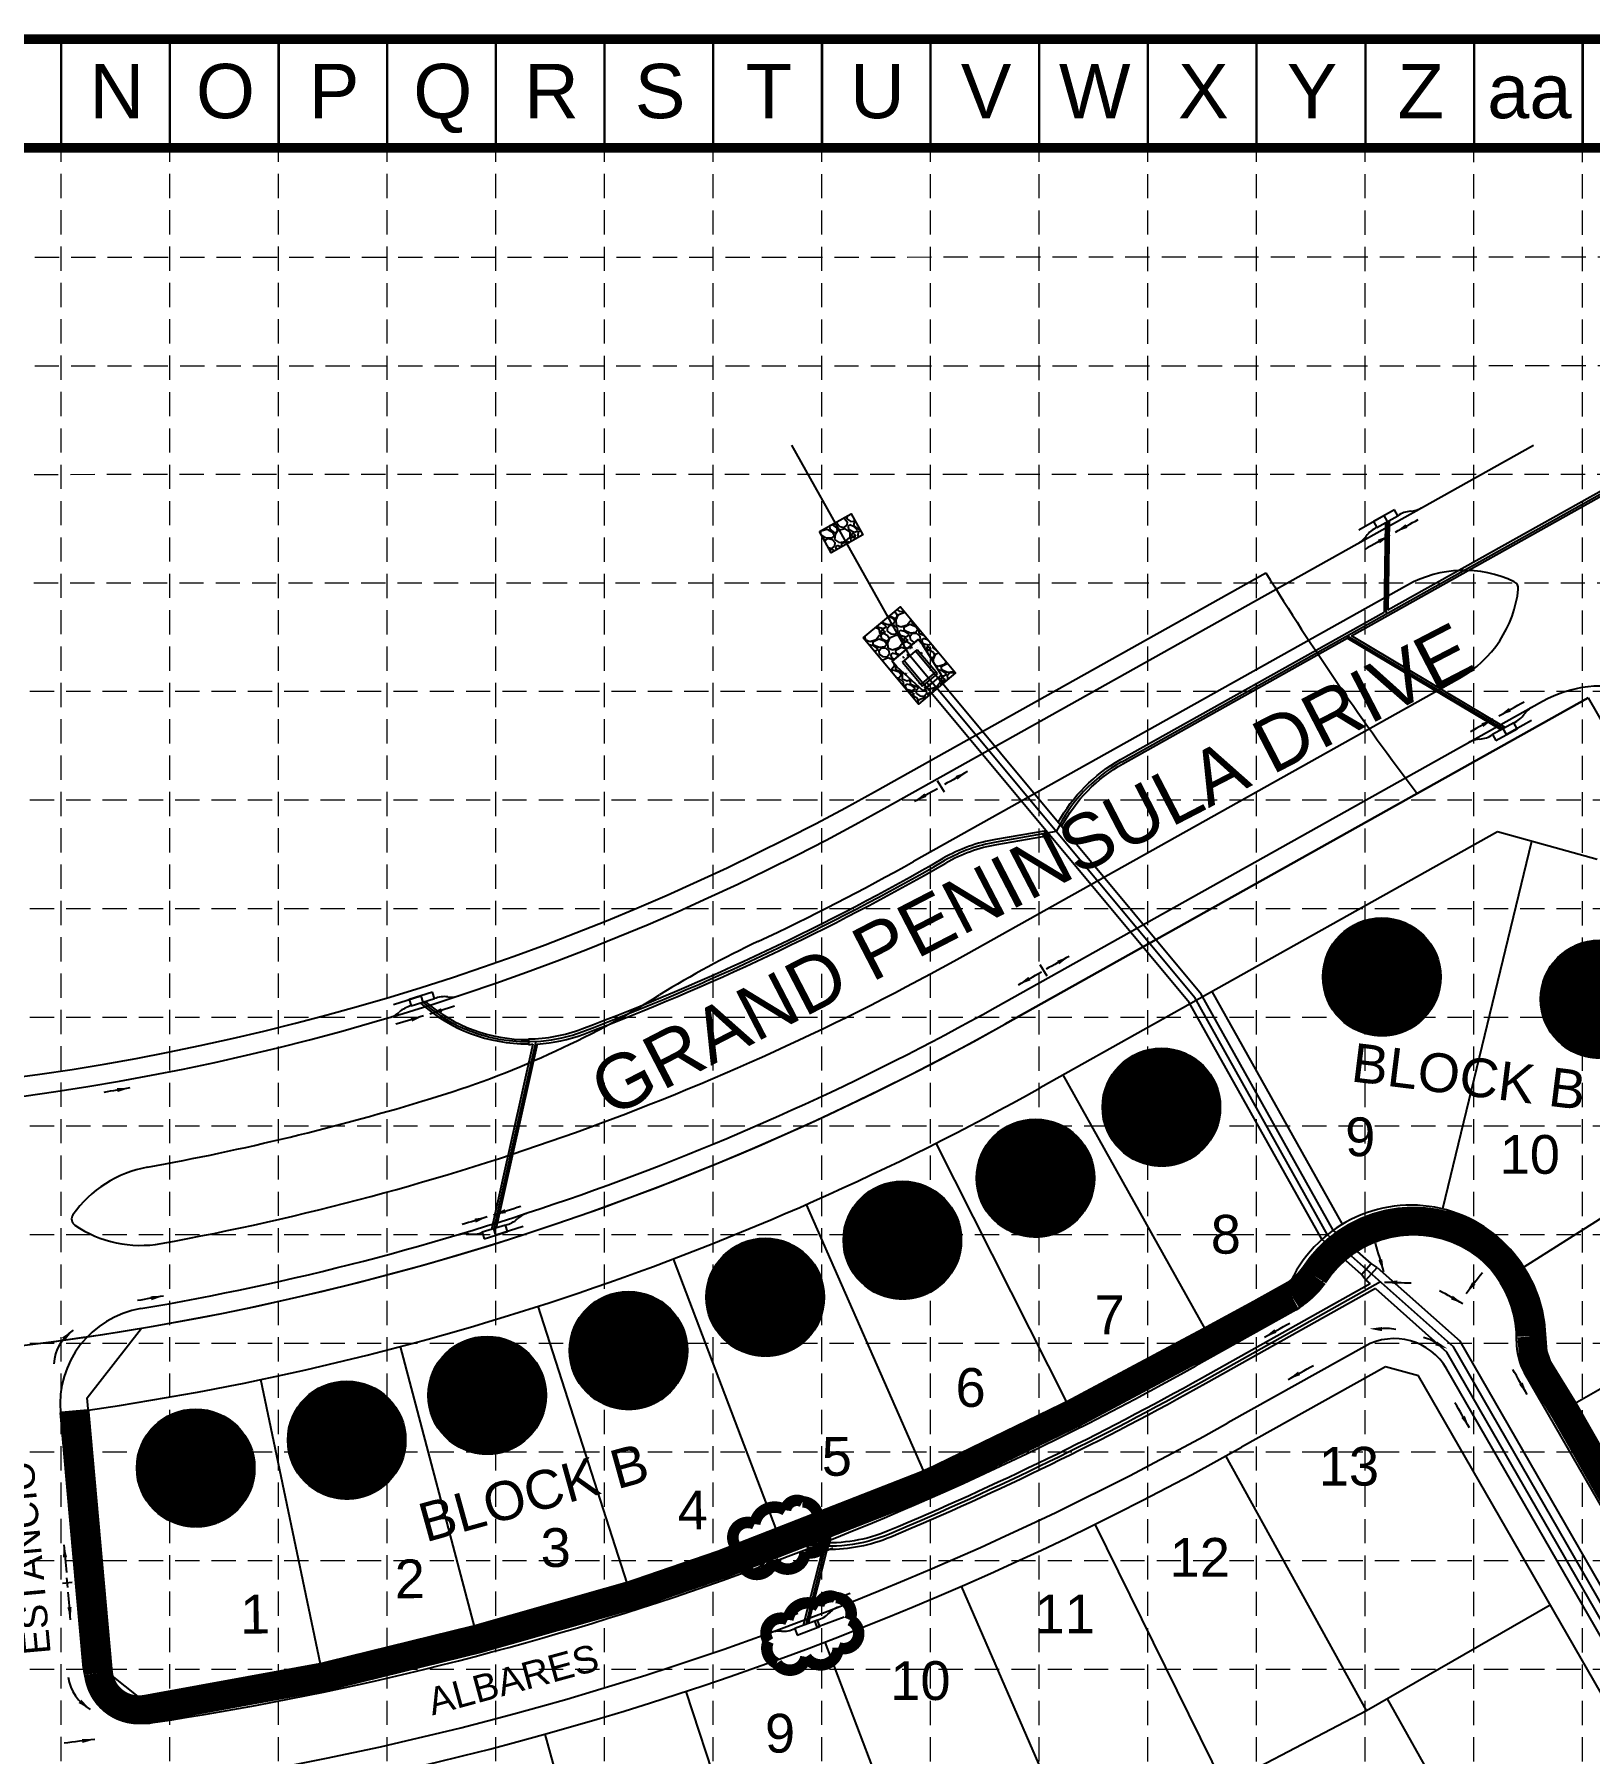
# Model space of a CAD drawing. Extents: x 2138193 to 2139991, y 332071 to 334944.
# Drawn here: x 2138812 to 2139453, y 334235 to 334944 of the extents above; entities that cross this region are included whole.
import ezdxf
from ezdxf.enums import TextEntityAlignment as Align

# ---------------------------------------------------------------- set-up
doc = ezdxf.new("R2010")
doc.units = 0
doc.header["$LTSCALE"] = 100
doc.header["$MEASUREMENT"] = 0
for name, pattern in [('DASHED', [0.75, 0.5, -0.25]), ('DASHED2', [0.375, 0.25, -0.125]), ('HIDDEN', [0.375, 0.25, -0.125])]:
    doc.linetypes.add(name, pattern=pattern)
doc.layers.add('0_cjb', color=5, linetype='Continuous', plot=False)
for name, color, linetype in [('BASE', 7, 'Continuous'), ('C-FLOW-ARROW-N', 7, 'Continuous'), ('C-ROAD-BACK-F', 7, 'DASHED2'), ('C-ROAD-BACK-N', 1, 'Continuous'), ('C-ROAD-IDEN-N', 1, 'Continuous'), ('C-STRM-INLET-N', 4, 'Continuous'), ('C-STRM-PVC-INLET-N', 7, 'Continuous'), ('EROSION CONTROL BLANKET', 84, 'Continuous'), ('GRID', 254, 'DASHED'), ('LEGEND', 7, 'Continuous'), ('LOGO', 7, 'Continuous'), ('STORM', 5, 'Continuous'), ('V-PROP-E', 7, 'Continuous'), ('V-PROP-N', 3, 'Continuous'), ('V-PROP-RWAY-N', 4, 'Continuous'), ('V-PROP-SUBD-IDEN-N', 7, 'Continuous'), ('V-PROP-SUBD-N', 7, 'Continuous')]:
    doc.layers.add(name, color=color, linetype=linetype)
doc.styles.add('L80', font='simplex', dxfattribs={"height": 8})
doc.styles.add('ryland', font='ARIAL.TTF', dxfattribs={"height": 25})
doc.styles.get("Standard").update_dxf_attribs({"font": 'ARIAL.TTF'})
doc.dimstyles.new('40sc-FlowArrow', dxfattribs={"dimscale": 40, "dimtxt": 0.18, "dimasz": 0.13, "dimexe": 0.0625, "dimexo": 0.03, "dimgap": 0.02, "dimtad": 1, "dimdsep": 46, "dimtxsty": 'L80', "dimcen": 0.02, "dimclrd": 256, "dimclre": 256, "dimclrt": 256, "dimaunit": 1, "dimazin": 2, "dimtfac": 1, "dimtofl": 0, "dimtmove": 0, "dimatfit": 3, "dimfxl": 0, "dimtolj": 1, "dimtzin": 0, "dimlwd": -1, "dimlwe": -1, "dimarcsym": 0})
pattern_1 = [(45, (-102633169.5047, -16012918.0205), (-4.24264068712, 4.24264068712), [])]

# ---------------------------------------------------------------- blocks, each defined once
blk = doc.blocks.new('A$C24752AEE')
at = {"layer": 'C-ROAD-BACK-F', "linetype": 'Continuous'}
h = blk.add_hatch(dxfattribs=at)
h.set_pattern_fill('ANSI31', color=81, scale=48, style=0)
h.set_pattern_definition(pattern_1)
edge = h.paths.add_edge_path()
edge.add_arc((24.32, 24.32), 24.32, 0, 360)
at = {"layer": 'C-ROAD-BACK-F', "ltscale": 10}
h = blk.add_hatch(dxfattribs=at)
h.set_pattern_fill('ANSI31', color=1, scale=48, style=0)
h.set_pattern_definition(pattern_1)
edge = h.paths.add_edge_path()
edge.add_arc((24.32, 24.32), 24.32, 0, 360)
h = blk.add_hatch(dxfattribs=at)
h.set_pattern_fill('ANSI31', color=81, scale=4.8, style=0)
h.set_pattern_definition([(45, (-102633169.50465, -16012918.0205), (-0.424264068712, 0.424264068712), [])])
edge = h.paths.add_edge_path()
edge.add_arc((24.32, 24.32), 24.32, 0, 360)
h = blk.add_hatch(dxfattribs=at)
h.set_pattern_fill('ANSI31', color=81, scale=0.48, style=0)
h.set_pattern_definition([(45, (-102633169.50465, -16012918.02052), (-0.042426406871193, 0.042426406871193), [])])
edge = h.paths.add_edge_path()
edge.add_arc((24.32, 24.32), 24.32, 0, 360)
at = {"color": 5}
blk.add_circle((24.32, 24.32), 24.32, dxfattribs=at)
at = {"layer": 'BASE', "color": 5, "style": 'ryland', "width": 1}
blk.add_text('R', height=30.74, dxfattribs=at).set_placement((24.33, 9.69), align=Align.CENTER)
blk = doc.blocks.new('inlet protection')
at = {"layer": 'LEGEND', "color": 170, "ltscale": 100, "const_width": 9.48}
blk.add_lwpolyline([(38, 58.5, 0.520567), (38, 58.5, 0.765195), (16.6, 47.7, 0.417879), (16.5, 28.3, 0.6649), (41, 24.6, 0.744833), (68.6, 22.2, 0.975642), (85.8, 40, 0.520567), (81.5, 61.5, 0.520567), (65.8, 60, 0.540264), (38, 58.5)], format="xyb", close=True, dxfattribs=at)

msp = doc.modelspace()

# ---------------------------------------------------------------- hatches: boundary and pattern name
at = {"layer": 'STORM'}
h = msp.add_hatch(dxfattribs=at)
h.set_pattern_fill('GRAVEL', color=1, scale=10, angle=-30.56045, style=0)
h.set_pattern_definition([(197.4524, (2139164.7107, 334742.7579), (-114.647689, -36.822643), [1.34536, -133.1909]), (154.4093, (2139163.42727, 334742.3544), (108.415623, -52.4028), [2.30868, -228.55925]), (101.95, (2139161.3451, 334743.3516), (30.180017, -145.564993), [1.6279, -161.1603]), (236.7133, (2139156.7157, 334743.18184), (110.30032, 167.134197), [2.1024, -208.1356]), (262.2733, (2139155.56184, 334741.4244), (17.958888, 128.753562), [2.06155, -204.09373]), (326.7133, (2139155.28467, 334739.38155), (-167.134197, 110.30032), [2.1024, -208.1356]), (7.1338, (2139157.0421, 334738.2277), (-162.786844, -20.011079), [2.7803, -275.2485]), (41.6949, (2139159.8009, 334738.57298), (172.134962, 153.849125), [2.62488, -259.8632]), (90.8692, (2139161.76088, 334740.31895), (-2.789431, 152.617887), [2.1095, -208.84073]), (144.676, (2139161.7289, 334742.4282), (89.635835, -64.540045), [2.4083, -118.0076]), (191.837, (2139159.76394, 334743.8207), (-159.2603915, -33.706497), [3.11448, -308.33375]), (108.2537, (2139165.1897, 334738.0621), (-29.76974, 87.256883), [1.063, -105.23844]), (140.9088, (2139164.8567, 334739.0716), (101.773122, -83.320047), [2.02237, -200.2151]), (194.44, (2139163.287, 334740.347), (-5.0845, -8.611), [1.4142, -12.728]), (172.638, (2139163.2944, 334741.7361), (53.22361, -8.20048), [0.7616, -75.39615]), (261.241, (2139162.5391, 334741.8337), (6.64248, 30.91727), [1.077, -52.7746]), (0.4034, (2139162.3751, 334740.7692), (36.00173, 1.96848), [1.7493, -56.5602]), (131.005, (2139164.1244, 334740.7815), (12.1374, -18.77986), [1.2649, -30.3579]), (345.829, (2139157.5448, 334744.78265), (101.362718, -25.011987), [1.772, -175.42845]), (39.7858, (2139159.2629, 334744.34883), (-90.37288, -74.382413), [1.4866, -147.1741]), (262.638, (2139165.1413, 334742.5037), (8.20048, 53.22361), [1.52315, -74.6346]), (313.05, (2139164.9461, 334740.9931), (-70.855965, 76.677455), [1.772, -175.42845]), (308.8836, (2139154.3924, 334739.4439), (-32.885755, 42.644195), [1.7088, -83.7312]), (264.2147, (2139155.4651, 334738.1137), (12.874605, 120.1426), [1.4318, -141.7464]), (36.241, (2139160.1429, 334733.8419), (42.64423, 32.88571), [1.52315, -74.6346]), (346.7936, (2139161.3714, 334734.74237), (-132.279993, 31.654452), [1.6763, -165.95424]), (38.8836, (2139155.9235, 334736.3333), (-42.644195, -32.885755), [0.8544, -84.5856]), (70.7495, (2139159.6262, 334734.147), (11.72698, 39.5282), [0.5099, -50.4803]), (135.403, (2139159.7943, 334734.6284), (20.74834, -23.86433), [2.0615, -39.1695]), (155.4486, (2139158.3264, 334736.0758), (91.193788, -42.233783), [1.9105, -189.13923]), (273.13, (2139161.9175, 334739.9942), (1.558, 22.30634), [1.4422, -34.6133]), (322.5968, (2139161.99625, 334738.55413), (136.21686, -103.6579377), [2.51794, -249.27563]), (30.385, (2139163.99645, 334737.0247), (-70.035028, -39.938645), [1.02956, -101.92674]), (59.44, (2139164.885, 334737.545), (-3.5265, 13.6954), [0.6, -9.4]), (89.696, (2139158.3067, 334736.4358), (-1.147625, -80.614405), [1.38924, -137.5352]), (17.4524, (2139158.3141, 334737.82505), (114.64769, 36.822643), [2.6907, -131.8455]), (329.44, (2139160.881, 334738.632), (13.6954, 3.5265), [2.6, -7.4]), (294.7444, (2139163.1198, 334737.31007), (-50.517932, 111.121281), [1.58114, -156.53274]), (223.494, (2139163.7816, 334735.8741), (-28.948816, -29.35926), [1.456, -71.3451]), (177.0856, (2139162.72533, 334734.87195), (-214.4524263, 10.495539), [2.37065, -234.69474]), (144.8657, (2139160.35775, 334734.9925), (-106.8576796, 74.709014), [2.508, -248.29074])])
h.paths.add_polyline_path([(2139135.45, 334739.21), (2139148.54, 334746.53), (2139153.43, 334737.81), (2139140.34, 334730.48)])
h = msp.add_hatch(dxfattribs=at)
h.set_pattern_fill('GRAVEL', color=1, scale=10, angle=-19.96676, style=0)
h.set_pattern_definition([(208.046, (2139179.0947, 334715.0644), (-105.924003, -57.272203), [1.34536, -133.1909]), (165.0029, (2139177.90734, 334714.43185), (116.201635, -31.5781692), [2.30868, -228.55925]), (112.5436, (2139175.6773, 334715.02927), (56.426728, -137.5355405), [1.6279, -161.1603]), (247.3069, (2139171.15804, 334714.0113), (77.6938603, 184.563443), [2.10238, -208.13558]), (272.8669, (2139170.34695, 334712.07167), (-6.0176566, 129.8606526), [2.06155, -204.09373]), (337.3069, (2139170.45006, 334710.0127), (-184.563443, 77.6938603), [2.10238, -208.13558]), (17.7274, (2139172.3897, 334709.2016), (-156.3333446, -49.5972306), [2.7803, -275.2485]), (52.2885, (2139175.03795, 334710.04818), (140.9169366, 182.8726756), [2.62488, -259.8632]), (101.4628, (2139176.64355, 334712.12473), (-30.7996226, 149.503791), [2.1095, -208.84073]), (155.2696, (2139176.2243, 334714.19215), (99.973285, -46.961076), [2.4083, -118.00763]), (202.43064, (2139174.03688, 334715.19967), (-150.349191, -62.4109045), [3.11448, -308.33375]), (118.8473, (2139180.4288, 334710.5367), (-45.303902, 80.296683), [1.063, -105.23844]), (151.5024, (2139179.91593, 334711.4678), (115.3562724, -63.189628), [2.02237, -200.2151]), (205.033, (2139178.1386, 334712.433), (-3.41475, -9.3989), [1.4142, -12.7279]), (183.2318, (2139177.8904, 334713.7996), (53.824045, 1.724084), [0.7616, -75.39615]), (271.8346, (2139177.13, 334713.7567), (0.84534, 31.61148), [1.077, -52.7746]), (10.997, (2139177.1646, 334712.6802), (35.026215, 8.5536), [1.7493, -56.5602]), (141.598, (2139178.8817, 334713.014), (15.38308, -16.2284), [1.2649, -30.3579]), (356.4227, (2139171.6787, 334715.73724), (104.233332, -5.9508436), [1.772, -175.42845]), (50.3794, (2139173.44725, 334715.6267), (-75.157841, -89.7290355), [1.4866, -147.1741]), (273.2318, (2139179.5647, 334714.8937), (-1.724084, 53.824045), [1.52315, -74.6346]), (323.6437, (2139179.65053, 334713.37295), (-83.7448853, 62.3441593), [1.772, -175.42845]), (319.4772, (2139169.5616, 334709.9099), (-40.165076, 35.871533), [1.7088, -83.73124]), (274.8083, (2139170.8605, 334708.7996), (-9.432216, 120.461749), [1.4318, -141.74643]), (46.8346, (2139176.2439, 334705.4606), (35.871576, 40.16504), [1.52315, -74.6346]), (357.3872, (2139177.2859, 334706.5716), (-135.844812, 6.7961655), [1.6763, -165.95424]), (49.4772, (2139171.6384, 334707.1338), (-35.871533, -40.165076), [0.8544, -84.58564]), (81.343, (2139175.68, 334705.6655), (4.26011, 41.01038), [0.5099, -50.4803]), (145.997, (2139175.7567, 334706.1696), (24.78199, -19.64314), [2.0615, -39.1695]), (166.0422, (2139174.04767, 334707.3225), (97.4038327, -24.748591), [1.9105, -189.13923]), (283.7233, (2139176.8572, 334711.8343), (-2.56942, 22.21257), [1.4422, -34.6133]), (333.1904, (2139177.19937, 334710.43326), (152.9519175, -76.8486303), [2.51794, -249.27563]), (40.9786, (2139179.44665, 334709.2976), (-61.498883, -52.133368), [1.02956, -101.92674]), (70.033, (2139180.224, 334709.973), (-5.9842, 12.8137), [0.6, -9.4]), (100.2896, (2139173.96214, 334707.67276), (13.692333, -79.451365), [1.38924, -137.5352]), (28.046, (2139173.714, 334709.03966), (105.924003, 57.272203), [2.6907, -131.8455]), (340.033, (2139176.089, 334710.305), (12.8137, 5.9842), [2.6, -7.4]), (305.338, (2139178.53245, 334709.41695), (-70.085759, 99.939917), [1.58114, -156.53274]), (234.088, (2139179.447, 334708.1271), (-23.057906, -34.180887), [1.456, -71.3451]), (187.6792, (2139178.59296, 334706.94787), (-212.726748, -29.1089363), [2.37065, -234.69474]), (155.4593, (2139176.24357, 334706.6311), (-118.771088, 53.790604), [2.508, -248.29074])])
h.paths.add_polyline_path([(2139178.21, 334673.56), (2139185.89, 334679.96), (2139178.14, 334692.38), (2139176.21, 334694.68), (2139165.46, 334685.72), (2139167.38, 334683.41)], flags=16)
h.paths.add_polyline_path([(2139153.55, 334695.32), (2139168.91, 334708.12), (2139191.65, 334680.86), (2139176.29, 334668.05)])
h = msp.add_hatch(dxfattribs=at)
h.set_pattern_fill('AR-CONC', color=256, scale=0.7, angle=-19.96676, style=0)
h.set_pattern_definition([(30.033, (2139188.1833, 334695.303), (4.569, -2.12735), [0.525, -5.775]), (335.033, (2139188.1833, 334695.303), (0.8851, 5.2805), [0.42, -4.62]), (80.485, (2139188.564, 334695.1257), (5.4541, 3.15316), [0.4462, -4.908]), (26.217, (2139188.6614, 334696.619), (6.626, -3.64), [0.7875, -8.6625]), (76.67, (2139189.2135, 334696.3155), (8.4778, 4.1748), [0.6693, -7.362]), (331.217, (2139188.661, 334696.619), (8.4778, 4.1748), [0.63, -6.93]), (1.033, (2139189.1998, 334696.051), (2.9648, -4.07573), [0.525, -5.775]), (306.033, (2139189.2, 334696.051), (3.3342, 4.1893), [0.42, -4.62]), (51.485, (2139189.447, 334695.711), (6.299, 0.1136), [0.4462, -4.908]), (17.533, (2139188.1833, 334695.303), (0.87573, 2.16112), [0, -4.564, 0, -4.69, 0, -4.6375]), (347.533, (2139188.1833, 334695.303), (2.67357, 1.9661), [0, -2.674, 0, -4.459, 0, -1.7675]), (307.533, (2139186.7161, 334695.836), (3.45823, -1.4244), [0, -1.75, 0, -5.46, 0, -7.245]), (297.533, (2139186.0582, 334696.075), (4.0762, -0.7354), [0, -2.275, 0, -3.626, 0, -5.145])])
h.paths.add_polyline_path([(2139178.14, 334692.38), (2139176.21, 334694.68), (2139165.46, 334685.72), (2139167.38, 334683.41), (2139178.21, 334673.56), (2139179.74, 334674.84), (2139178.78, 334675.99), (2139178.01, 334675.35), (2139169.69, 334685.33), (2139175.83, 334690.46), (2139184.16, 334680.47), (2139183.39, 334679.83), (2139184.35, 334678.68), (2139185.89, 334679.96)])
h.paths.add_polyline_path([(2139184.35, 334678.68), (2139183.39, 334679.83), (2139178.78, 334675.99), (2139179.74, 334674.84)], flags=17)

# ---------------------------------------------------------------- linework, layer by layer
at = {"layer": '0_cjb'}
for points in [[(2139358.12, 334739.94), (2139368.41, 334745.79), (2139369.79, 334743.32)], [(2139429.26, 334661.26), (2139418.98, 334655.41), (2139417.6, 334657.88)], [(2138959.72, 334544.07), (2138970.98, 334547.68), (2138971.83, 334544.98)], [(2139013.23, 334452.48), (2139001.96, 334448.86), (2139001.12, 334451.56)], [(2139110.55, 334316.94), (2139121.57, 334321.24), (2139122.58, 334318.59)], [(2139145.65, 334291.28), (2139134.59, 334287.08), (2139133.6, 334289.73)]]:
    msp.add_lwpolyline(points, dxfattribs=at)
at = {"layer": 'BASE'}
for p, q in [((2139988.37, 334942.37), (2138194.82, 334942.37)), ((2138822.56, 334942.47), (2138822.56, 334897.64)), ((2138822.56, 334942.37), (2138822.56, 334897.53)), ((2138867.4, 334942.47), (2138867.4, 334897.64)), ((2138867.4, 334942.37), (2138867.4, 334897.53)), ((2138912.24, 334942.47), (2138912.24, 334897.64)), ((2138912.24, 334942.37), (2138912.24, 334897.53)), ((2138957.08, 334942.47), (2138957.08, 334897.64)), ((2138957.08, 334942.37), (2138957.08, 334897.53)), ((2139001.92, 334942.47), (2139001.92, 334897.64)), ((2139001.92, 334942.37), (2139001.92, 334897.53)), ((2139046.76, 334942.47), (2139046.76, 334897.64)), ((2139046.76, 334942.37), (2139046.76, 334897.53)), ((2139091.6, 334942.47), (2139091.6, 334897.64)), ((2139091.6, 334942.37), (2139091.6, 334897.53)), ((2139136.43, 334942.47), (2139136.43, 334897.64)), ((2139136.43, 334942.37), (2139136.43, 334897.53)), ((2139181.27, 334942.47), (2139181.27, 334897.64)), ((2139181.27, 334942.37), (2139181.27, 334897.53)), ((2139226.11, 334942.47), (2139226.11, 334897.64)), ((2139226.11, 334942.37), (2139226.11, 334897.53)), ((2139270.95, 334942.47), (2139270.95, 334897.64)), ((2139270.95, 334942.37), (2139270.95, 334897.53)), ((2139315.79, 334942.47), (2139315.79, 334897.64)), ((2139315.79, 334942.37), (2139315.79, 334897.53)), ((2139360.63, 334942.47), (2139360.63, 334897.64)), ((2139360.63, 334942.37), (2139360.63, 334897.53)), ((2139405.47, 334942.49), (2139405.47, 334897.65)), ((2139405.47, 334942.47), (2139405.47, 334897.64)), ((2139405.47, 334942.37), (2139405.47, 334897.53)), ((2139450.31, 334942.49), (2139450.31, 334897.65)), ((2139450.31, 334942.47), (2139450.31, 334897.64)), ((2139450.31, 334942.37), (2139450.31, 334897.53)), ((2139943.53, 334897.53), (2138239.66, 334897.53))]:
    msp.add_line(p, q, dxfattribs=at)
at = {"layer": 'BASE', "color": 9}
msp.add_line((2138239.66, 334897.53), (2139943.53, 334897.53), dxfattribs=at)
at = {"layer": 'BASE', "color": 7, "ltscale": 10, "const_width": 1}
for points in [[(2138822.59, 334898.18), (2138822.59, 334941.56)], [(2138867.43, 334898.18), (2138867.43, 334941.56)], [(2138912.33, 334898.18), (2138912.33, 334941.56)], [(2138957.12, 334898.18), (2138957.12, 334941.56)], [(2139001.97, 334898.18), (2139001.97, 334941.56)], [(2139046.8, 334898.18), (2139046.8, 334941.56)], [(2139091.62, 334898.18), (2139091.62, 334941.56)], [(2139136.52, 334898.18), (2139136.52, 334941.56)], [(2139181.33, 334898.18), (2139181.33, 334941.56)], [(2139226.14, 334898.18), (2139226.14, 334941.56)], [(2139270.97, 334898.18), (2139270.97, 334941.56)], [(2139315.8, 334898.18), (2139315.8, 334941.56)], [(2139360.76, 334898.18), (2139360.76, 334941.56)], [(2139405.62, 334898.2), (2139405.62, 334941.58)], [(2139405.62, 334898.18), (2139405.62, 334941.56)], [(2139450.4, 334898.2), (2139450.4, 334941.58)], [(2139450.4, 334898.18), (2139450.4, 334941.56)]]:
    msp.add_lwpolyline(points, dxfattribs=at)
at = {"layer": 'C-FLOW-ARROW-N'}
for p, q in [((2139187.03, 334631.65), (2139184.15, 334636.38)), ((2139229.43, 334555.71), (2139226.54, 334560.44)), ((2138823.11, 334305.32), (2138827.09, 334305.68)), ((2138825.28, 334303.51), (2138824.92, 334307.49))]:
    msp.add_line(p, q, dxfattribs=at)
for centre, radius, start, end in [((2139369.08, 334388.33), 22.04, 78.75233, 97.73896), ((2138837.94, 334394.42), 18.5, 124.34075, 175.78775), ((2139378.76, 334385.46), 22.04, 55.39028, 74.37691), ((2138843.78, 334269.22), 18.5, 188.66751, 240.11451)]:
    msp.add_arc(centre, radius, start, end, dxfattribs=at)
for points in [[(2139367.62, 334409.25), (2139362.44, 334410.28), (2139367.67, 334410.98)], [(2138822.92, 334406.69), (2138827.5, 334409.69), (2138824.14, 334405.37)], [(2139389.52, 334403.47), (2139394.6, 334402.04), (2139390.26, 334405.04)], [(2138829.76, 334255.82), (2138834.56, 334253.18), (2138830.88, 334257.23)]]:
    msp.add_solid(points, dxfattribs=at)
at = {"layer": 'C-ROAD-BACK-N', "color": 7}
for p, q in [((2139162.14, 334624.89), (2139430.14, 334774.85)), ((2139378.07, 334717.07), (2139174.34, 334603.07)), ((2139195.83, 334564.68), (2139399.56, 334678.67)), ((2139332.18, 334418.09), (2139290.8, 334394.94)), ((2139360.5, 334403), (2139303.99, 334371.38)), ((2139500.18, 334209.52), (2139394.38, 334393.64)), ((2139544.24, 334187.03), (2139426.43, 334392.05)), ((2138831.79, 334270.21), (2138822.31, 334375.55))]:
    msp.add_line(p, q, dxfattribs=at)
msp.add_lwpolyline([(2139208.04, 334542.86), (2139433.89, 334669.23, -0.410869), (2139501.66, 334650.51), (2139712.45, 334283.69, -0.027551), (2139763.34, 334182.63, -0.027551)], format="xyb", dxfattribs=at)
for centre, radius, start, end in [((2139401.51, 334675.18), 48, 64.52276, 119.22837), ((2139376.12, 334720.56), 48, 299.22837, 353.93397), ((2139420.87, 334715.8), 3, 353.93397, 64.52276), ((2138672.38, 335500.19), 1003, 250.12017, 299.22837), ((2138672.38, 335500.19), 1028, 295.20145, 299.22837), ((2139280.43, 334208.11), 400, 115.20145, 121.8176), ((2138672.38, 335500.19), 1072, 280.2909, 299.22837), ((2138858.65, 334887.9), 400, 286.92084, 301.8176), ((2138672.38, 335500.19), 1097, 279.6078, 299.22837), ((2138672.38, 335500.19), 1040, 280.2909, 286.92084), ((2138866.75, 334429.69), 48, 100.2909, 144.96551), ((2138829.9, 334455.52), 3, 144.96551, 235.61629), ((2138855.31, 334492.66), 48, 235.61629, 280.2909), ((2139379.63, 334406.26), 43.5, 358.53443, 150.57732), ((2139319.97, 334439.91), 25, 299.22837, 330.57732), ((2138862.15, 334379.14), 40, 99.6078, 185.14359), ((2139372.7, 334381.18), 25, 29.88339, 119.22837), ((2139448.11, 334404.5), 25, 178.53443, 209.88339), ((2138672.38, 335500.19), 1266.5, 278.53766, 299.2284), ((2138672.38, 335500.19), 1293.5, 266.95655, 299.2284), ((2138856.69, 334272.45), 25, 185.14359, 278.53766)]:
    msp.add_arc(centre, radius, start, end, dxfattribs=at)
at = {"layer": 'C-STRM-INLET-N', "color": 5}
for points in [[(2139372.77, 334748.23), (2139364.05, 334743.35), (2139365.43, 334740.88), (2139374.15, 334745.76)], [(2139414.62, 334652.97), (2139423.34, 334657.85), (2139421.96, 334660.32), (2139413.23, 334655.44)], [(2138975.76, 334549.17), (2138966.21, 334546.19), (2138967.06, 334543.49), (2138976.6, 334546.47)], [(2138997.19, 334447.36), (2139006.73, 334450.35), (2139005.89, 334453.05), (2138996.35, 334450.06)], [(2139126.25, 334323.02), (2139116.9, 334319.46), (2139117.91, 334316.81), (2139127.25, 334320.37)], [(2139126.27, 334283.87), (2139135.62, 334287.42), (2139134.62, 334290.07), (2139125.27, 334286.52)]]:
    msp.add_lwpolyline(points, close=True, dxfattribs=at)
for centre, start, end in [((2139380.19, 334737.02), 94.16476, 124.6435), ((2139378.65, 334758.21), 274.16476, 299.22837), ((2139352.47, 334743.56), 299.22837, 324.29197), ((2139369.72, 334731.16), 113.81323, 144.29197), ((2139434.92, 334657.64), 119.22837, 144.29197), ((2139417.67, 334670.03), 293.81323, 324.29197), ((2139408.74, 334642.99), 94.16476, 119.22837), ((2139407.2, 334664.17), 274.16476, 304.6435), ((2138980.71, 334536.68), 82.30599, 112.78473), ((2138983.56, 334557.73), 262.30599, 287.3696), ((2138954.93, 334548.77), 287.3696, 312.43321), ((2138969.26, 334533.1), 101.95447, 132.43321), ((2139003.68, 334463.44), 281.99634, 312.47508), ((2139018.02, 334447.78), 107.41147, 132.47508), ((2138989.4, 334438.8), 82.34786, 107.41147), ((2138992.23, 334459.85), 262.34786, 292.82661), ((2139131.96, 334310.85), 85.79314, 116.27188), ((2139133.51, 334332.03), 265.79314, 290.85674), ((2139105.48, 334321.35), 290.85674, 315.92035), ((2139120.74, 334306.58), 105.44161, 135.92035), ((2139131.8, 334300.31), 285.37758, 315.85632), ((2139147.04, 334285.52), 110.79271, 135.85632), ((2139119, 334274.87), 85.72911, 110.79271), ((2139120.58, 334296.05), 265.72911, 296.20785)]:
    msp.add_arc(centre, 10.62, start, end, dxfattribs=at)
at = {"layer": 'C-STRM-PVC-INLET-N', "ltscale": 10, "const_width": 4}
msp.add_lwpolyline([(2139988.33, 334942.35), (2139988.37, 332072.69), (2138194.82, 332072.69), (2138194.82, 334942.37), (2139989.32, 334942.33)], dxfattribs=at)
msp.add_lwpolyline([(2138239.62, 334897.62), (2139943.53, 334897.53), (2139943.53, 332117.52), (2138239.66, 332117.53)], close=True, dxfattribs=at)
at = {"layer": 'EROSION CONTROL BLANKET', "ltscale": 10, "const_width": 12}
msp.add_lwpolyline([(2139718.41, 334127.54), (2139619.1, 334092.17, -0.322527), (2139594.88, 334099.18), (2139567.13, 334160.72), (2139537.66, 334211.31), (2139501.67, 334272.55), (2139472.28, 334325.14), (2139443.02, 334376.44), (2139431.98, 334394.37), (2139430.03, 334399.98), (2139429.47, 334407.15, 0.737898), (2139339.5, 334432.25, -0.098332), (2139330.39, 334423.7), (2139295.87, 334404.98), (2139240.67, 334375.49), (2139181.31, 334346.69), (2139095.45, 334313.14), (2139058.5, 334300.47), (2138994.61, 334282.28), (2138930.73, 334266.57), (2138857.67, 334253.24, -0.438279), (2138837.97, 334268.09), (2138828.26, 334376.62)], format="xyb", dxfattribs=at)
at = {"layer": 'GRID', "color": 252, "linetype": 'HIDDEN', "lineweight": 0, "ltscale": 0.4}
for p, q in [((2138822.56, 332296.81), (2138822.56, 334897.53)), ((2138867.4, 332296.8), (2138867.4, 334897.53)), ((2138912.24, 332296.79), (2138912.24, 334897.53)), ((2138957.08, 332296.78), (2138957.08, 334897.53)), ((2139001.92, 332296.78), (2139001.92, 334897.53)), ((2139046.76, 332296.77), (2139046.76, 334897.53)), ((2139091.6, 332296.76), (2139091.6, 334897.53)), ((2139136.43, 332296.76), (2139136.43, 334897.53)), ((2139181.27, 332296.75), (2139181.27, 334897.53)), ((2139226.11, 332296.74), (2139226.11, 334897.53)), ((2139270.95, 332296.73), (2139270.95, 334897.53)), ((2139315.79, 332296.73), (2139315.79, 334897.53)), ((2139360.63, 332296.72), (2139360.63, 334897.53)), ((2139405.47, 332296.71), (2139405.47, 334897.53)), ((2139450.31, 332296.71), (2139450.31, 334897.53)), ((2138241.7, 334852.39), (2139942.8, 334852.61)), ((2138241.66, 334807.43), (2139942.8, 334807.78)), ((2138241.41, 334762.73), (2139943.53, 334763.02)), ((2138241.35, 334717.93), (2139943.53, 334718.18)), ((2138239.66, 334673.34), (2139943.53, 334673.34)), ((2138239.66, 334628.5), (2139943.53, 334628.5)), ((2138239.66, 334583.66), (2139943.53, 334583.66)), ((2138239.66, 334538.82), (2139943.53, 334538.82)), ((2138239.66, 334493.98), (2139943.53, 334493.98)), ((2138239.66, 334449.14), (2139943.53, 334449.14)), ((2138239.66, 334404.31), (2139943.53, 334404.31)), ((2138239.66, 334359.47), (2139943.53, 334359.47)), ((2138239.66, 334314.63), (2139943.53, 334314.63)), ((2138239.66, 334269.79), (2139943.53, 334269.79))]:
    msp.add_line(p, q, dxfattribs=at)
at = {"layer": 'STORM', "color": 5}
for p, q in [((2139260.2, 334644.24), (2139470.51, 334761.91)), ((2139370.55, 334743.74), (2139370.05, 334706.85)), ((2139369.03, 334742.89), (2139368.54, 334706)), ((2139369.79, 334743.32), (2139369.28, 334705.27)), ((2139417.6, 334657.88), (2139353.16, 334696.25)), ((2139416.72, 334657.38), (2139353.27, 334695.17)), ((2139418.48, 334658.37), (2139355.03, 334696.15)), ((2139228.97, 334615.79), (2139208.19, 334612.19)), ((2139233.22, 334615.39), (2139208.38, 334611.09)), ((2139230.64, 334613.8), (2139208.57, 334609.98)), ((2139017.22, 334527.64), (2139000.15, 334451.25)), ((2139018.38, 334528.82), (2139001.12, 334451.56)), ((2139019.03, 334527.73), (2139002.08, 334451.86)), ((2139015.37, 334529.85), (2139015.39, 334527.6)), ((2139359.09, 334432.66), (2139363.08, 334437.15)), ((2139361, 334430.29), (2139359.09, 334432.66)), ((2139361, 334430.29), (2139365.65, 334435.53)), ((2139365.65, 334435.53), (2139363.08, 334437.15)), ((2139365.65, 334435.53), (2139399.92, 334405.08)), ((2139361, 334430.29), (2139362.74, 334428.75)), ((2139364.92, 334426.81), (2139394.42, 334400.6)), ((2139480.59, 334264.69), (2139399.92, 334405.08)), ((2139475.96, 334258.69), (2139394.42, 334400.6)), ((2139128.94, 334287.91), (2139136.92, 334319.18)), ((2139129.94, 334288.29), (2139138.17, 334320.53)), ((2139130.94, 334288.67), (2139138.72, 334319.14)), ((2139135.26, 334322.02), (2139135.08, 334319.27))]:
    msp.add_line(p, q, dxfattribs=at)
at = {"layer": 'STORM'}
for p, q in [((2139165.46, 334685.72), (2139176.21, 334694.68)), ((2139169.69, 334685.33), (2139175.83, 334690.46)), ((2139182.75, 334680.6), (2139175.06, 334689.82)), ((2139184.16, 334680.47), (2139175.83, 334690.46)), ((2139169.69, 334685.33), (2139178.01, 334675.35)), ((2139170.46, 334685.97), (2139178.14, 334676.76)), ((2139177.37, 334676.12), (2139183.52, 334681.24)), ((2139178.01, 334675.35), (2139184.16, 334680.47)), ((2139178.21, 334673.56), (2139185.89, 334679.96))]:
    msp.add_line(p, q, dxfattribs=at)
at = {"layer": 'STORM', "color": 5}
for points in [[(2139837.02, 334437.23), (2139742.05, 334387.72), (2139626.58, 334335.38), (2139491.93, 334258), (2139478.28, 334261.69), (2139397.17, 334402.84), (2139345.13, 334449.08), (2139290.54, 334546.64), (2139172.76, 334687.9), (2139124.11, 334774.85)], [(2139363.08, 334437.15), (2139347.5, 334450.99), (2139293.02, 334548.35), (2139182.75, 334680.6)], [(2139359.09, 334432.66), (2139342.75, 334447.18), (2139288.06, 334544.94), (2139178.14, 334676.76)]]:
    msp.add_lwpolyline(points, dxfattribs=at)
at = {"layer": 'STORM', "color": 5, "flags": 128}
for points in [[(2139355.03, 334696.15), (2139471.01, 334761.05)], [(2139370.05, 334706.85), (2139470.04, 334762.79)]]:
    msp.add_lwpolyline(points, dxfattribs=at)
at = {"layer": 'STORM', "color": 1}
for points in [[(2139135.45, 334739.21), (2139148.54, 334746.53), (2139153.43, 334737.81), (2139140.34, 334730.48)], [(2139153.55, 334695.32), (2139168.91, 334708.12), (2139191.65, 334680.86), (2139176.29, 334668.05)], [(2139178.21, 334673.56), (2139185.89, 334679.96), (2139178.14, 334692.38), (2139176.21, 334694.68), (2139165.46, 334685.72), (2139167.38, 334683.41)]]:
    msp.add_lwpolyline(points, close=True, dxfattribs=at)
at = {"layer": 'STORM', "color": 5, "flags": 128}
for points in [[(2139234, 334619.13, -0.141213), (2139259.71, 334645.11), (2139368.54, 334706)], [(2139235.39, 334617.47, -0.14437), (2139260.69, 334643.37), (2139353.27, 334695.17)]]:
    msp.add_lwpolyline(points, format="xyb", dxfattribs=at)
at = {"layer": 'STORM'}
for points in [[(2139178.14, 334692.38), (2139176.21, 334694.68)], [(2139185.89, 334679.96), (2139178.14, 334692.38)], [(2139167.38, 334683.41), (2139165.46, 334685.72)], [(2139178.21, 334673.56), (2139167.38, 334683.41)]]:
    msp.add_lwpolyline(points, dxfattribs=at)
at = {"layer": 'STORM', "color": 5}
for points in [[(2139015.37, 334529.85, 0.088437), (2139037.41, 334533.97, 0.039989), (2139186.55, 334604.39)], [(2139019.03, 334527.73, 0.074564), (2139038.2, 334531.86, 0.039989), (2139187.67, 334602.44, 0.039989)], [(2138972.81, 334545.29, 0.182757), (2139015.37, 334529.6)], [(2138970.86, 334544.67, 0.186975), (2139015.39, 334527.85, 0.184899)], [(2139015.39, 334527.6, 0.006917), (2139017.22, 334527.64, 0.006917)], [(2139367.06, 334429.59), (2139294.22, 334388.83, -0.028377), (2139164.37, 334325.56, -0.139961), (2139128.93, 334321.34), (2139126.75, 334321.69)], [(2139362.74, 334428.75), (2139293.55, 334390.03, -0.028377), (2139163.84, 334326.83, -0.115419), (2139135.26, 334322.02)], [(2139364.92, 334426.81), (2139294.89, 334387.63, -0.028377), (2139164.9, 334324.3, -0.101555), (2139138.72, 334319.14)], [(2139135.22, 334321.52, -0.024152), (2139129.07, 334322.21), (2139126.39, 334322.64)], [(2139135.11, 334319.77, -0.024152), (2139128.79, 334320.48), (2139127.11, 334320.75)], [(2139136.92, 334319.18, -0.006936), (2139135.08, 334319.27)]]:
    msp.add_lwpolyline(points, format="xyb", dxfattribs=at)
for centre, radius, start, end in [((2139291.94, 334587.51), 65, 119.22837, 154.60858), ((2139219.47, 334547.04), 66.13, 99.82205, 119.8551), ((2139219.47, 334547.04), 65, 99.82205, 119.8551), ((2139219.47, 334547.04), 63.87, 99.82205, 119.8551), ((2138672.44, 335500.08), 1033.87, 290.69517, 299.8551), ((2139014.83, 334593.72), 65, 228.57871, 290.69682)]:
    msp.add_arc(centre, radius, start, end, dxfattribs=at)
at = {"layer": 'V-PROP-E'}
msp.add_line((2139158.23, 334631.87), (2139319.71, 334722.23), dxfattribs=at)
for centre, radius, start, end in [((2140261.29, 335300.54), 1105, 211.55795, 217.28751), ((2138672.38, 335500.19), 995, 249.38376, 299.22837)]:
    msp.add_arc(centre, radius, start, end, dxfattribs=at)
at = {"layer": 'V-PROP-N', "color": 0}
for p, q in [((2139211.94, 334535.88), (2139452.65, 334670.56)), ((2139452.65, 334670.56), (2139684.27, 334267.5))]:
    msp.add_line(p, q, dxfattribs=at)
msp.add_arc((2138672.38, 335500.19), 1105, 251.51505, 299.22837, dxfattribs=at)
at = {"layer": 'V-PROP-RWAY-N', "color": 7}
for p, q in [((2139452.65, 334670.56), (2139211.94, 334535.88)), ((2139415.24, 334615.25), (2139226.59, 334509.7)), ((2139456.37, 334603.89), (2139415.24, 334615.25)), ((2139330.06, 334430.09), (2139285.19, 334404.98)), ((2138833.3, 334381.74), (2138855.76, 334410.51)), ((2139554.21, 334192.76), (2139434.41, 334401.26)), ((2139369.03, 334394.6), (2139309.6, 334361.34)), ((2139382.74, 334390.81), (2139369.03, 334394.6)), ((2139491.95, 334200.76), (2139382.74, 334390.81)), ((2138843.63, 334267.01), (2138833.3, 334381.74)), ((2138854.42, 334258.46), (2138843.63, 334267.01))]:
    msp.add_line(p, q, dxfattribs=at)
for centre, radius, start, end in [((2138672.38, 335500.19), 1105, 265.54613, 299.22837), ((2138672.38, 335500.19), 1135, 278.17385, 299.22837), ((2139379.63, 334406.26), 55, 354.78659, 154.32517), ((2138672.38, 335500.19), 1255, 278.34045, 299.2284), ((2138672.38, 335500.19), 1305, 266.76351, 299.22837)]:
    msp.add_arc(centre, radius, start, end, dxfattribs=at)
at = {"layer": 'V-PROP-SUBD-N'}
for p, q in [((2139429.26, 334611.38), (2139392.57, 334459.71)), ((2139351.31, 334453.4), (2139297.58, 334549.42)), ((2139294.65, 334410.27), (2139236.06, 334514.99)), ((2139519.15, 334494.63), (2139426.1, 334435.69)), ((2139237.68, 334379.72), (2139183.63, 334486.85)), ((2139178.47, 334351.76), (2139130.08, 334461.57)), ((2139117.89, 334326.93), (2139075.29, 334439.11)), ((2139551.09, 334439.05), (2139447.04, 334379.26)), ((2139056.09, 334305.29), (2139019.4, 334419.54)), ((2138993.24, 334286.9), (2138962.56, 334402.91)), ((2138929.53, 334271.82), (2138904.94, 334389.27)), ((2139361.21, 334252.73), (2139303.2, 334357.78)), ((2139302.32, 334221.99), (2139249.28, 334329.63)), ((2139242.08, 334194.02), (2139194.1, 334304.02)), ((2139361.21, 334252.73), (2139437.04, 334296.31)), ((2139180.59, 334168.89), (2139137.79, 334281)), ((2139118, 334146.66), (2139080.48, 334260.64)), ((2139369.7, 334257.61), (2139428.49, 334152.85)), ((2139302.32, 334221.99), (2139361.21, 334252.73)), ((2139054.45, 334127.37), (2139022.28, 334242.97))]:
    msp.add_line(p, q, dxfattribs=at)

# ---------------------------------------------------------------- block references
at = {"layer": 'EROSION CONTROL BLANKET', "ltscale": 10, "xscale": 0.5000000000112048, "yscale": 0.5000000000112053, "zscale": 0.5, "rotation": 21.02038675090641}
for p in [(2139101.51, 334295.55), (2139115.19, 334256.03)]:
    msp.add_blockref('inlet protection', p, dxfattribs=at)
at = {"layer": 'LOGO', "color": 1, "ltscale": 10}
for p in [(2139343.2, 334531.12), (2139433.05, 334521.92), (2139252.26, 334477.36), (2139200.29, 334448.1), (2139145.38, 334422.49), (2139088.79, 334398.94), (2139032.34, 334376.97), (2138974.04, 334358.47), (2138916.09, 334339.99), (2138853.78, 334328.48)]:
    msp.add_blockref('A$C24752AEE', p, dxfattribs=at)

# ---------------------------------------------------------------- texts
at = {"layer": 'BASE', "width": 1}
for s, height, p in [('N', 22.42, (2138845.53, 334920.99)), ('O', 22.42, (2138890.36, 334920.99)), ('P', 22.42, (2138935.2, 334920.99)), ('Q', 22.42, (2138980.04, 334920.99)), ('R', 22.42, (2139024.88, 334920.99)), ('S', 22.42, (2139069.72, 334920.99)), ('T', 22.42, (2139114.56, 334920.99)), ('U', 22.42, (2139159.4, 334920.99)), ('V', 22.42, (2139204.24, 334920.99)), ('W', 22.42, (2139249.07, 334920.99)), ('X', 22.42, (2139293.91, 334920.99)), ('Y', 22.42, (2139338.75, 334920.99)), ('Z', 22.42, (2139383.59, 334920.99)), ('aa', 22.419, (2139428.43, 334920.99))]:
    msp.add_text(s, height=height, dxfattribs=at).set_placement(p, align=Align.MIDDLE_CENTER)
at = {"layer": 'C-ROAD-IDEN-N', "color": 7}
for s, height, rotation, p in [('GRAND PENINSULA DRIVE', 22.4, 27.37191, (2139231.14, 334583.9)), ('ESTANCIO', 11.2, 95.14359, (2138818.05, 334316.4)), ('ALBARES', 11.2, 15.26036, (2139011.41, 334256.91))]:
    msp.add_text(s, height=height, rotation=rotation, dxfattribs=at).set_placement(p, align=Align.BOTTOM_CENTER)
at = {"layer": 'V-PROP-SUBD-IDEN-N'}
for s, rotation, p in [('BLOCK B', 352.96239, (2139403.46, 334514.39)), ('BLOCK B', 15.48103, (2139017.51, 334342.7)), ('5', 0.61441, (2139142.64, 334357.48)), ('4', 0.61441, (2139083.14, 334335.48)), ('3', 0.61441, (2139026.64, 334319.98)), ('2', 0.61441, (2138966.46, 334307.19)), ('1', 0.61441, (2138902.64, 334292.48))]:
    msp.add_text(s, height=16, rotation=rotation, dxfattribs=at).set_placement(p, align=Align.MIDDLE)
for s, p in [('9', (2139358.63, 334489.48)), ('10', (2139428.61, 334482.2)), ('8', (2139303.17, 334449.25)), ('7', (2139255.22, 334416.01)), ('6', (2139197.86, 334386.03)), ('13', (2139353.96, 334353.54)), ('12', (2139292.43, 334316.04)), ('11', (2139236.7, 334292.58)), ('10', (2139177.15, 334265.08)), ('9', (2139119.22, 334243.36))]:
    msp.add_text(s, height=16, dxfattribs=at).set_placement(p, align=Align.MIDDLE)

# ---------------------------------------------------------------- leaders
at = {"layer": 'C-FLOW-ARROW-N', "path_type": 1}
for points in [[(2139373.17, 334738.96), (2139382.58, 334744.23)], [(2139370.85, 334737.66), (2139360.5, 334731.87)], [(2139415.88, 334663.16), (2139426.23, 334668.96)], [(2139413.55, 334661.86), (2139404.14, 334656.6)], [(2138972.1, 334539.35), (2138960.74, 334535.88)], [(2138974.64, 334540.15), (2138984.93, 334543.45)], [(2139000.92, 334457.21), (2139012.2, 334460.83)], [(2138998.38, 334456.41), (2138988.09, 334453.26)]]:
    msp.add_leader(points, dimstyle='40sc-FlowArrow', dxfattribs=at)
for points, override in [([(2139196.55, 334640.14), (2139187.04, 334634.81)], {"dimasz": 0.13}), ([(2139174.69, 334627.9), (2139184.2, 334633.23)], {"dimasz": 0.13}), ([(2139238.52, 334563.93), (2139229, 334558.6)], {"dimasz": 0.13}), ([(2139217.55, 334552.19), (2139227.07, 334557.52)], {"dimasz": 0.13}), ([(2138850.85, 334509.64), (2138840.16, 334507.77)], {"dimasz": 0.13}), ([(2139368.34, 334433.71), (2139364.97, 334445.58)], {"dimgap": 0.02, "dimtad": 0}), ([(2139402.3, 334424.87), (2139409.02, 334433.45)], {"dimgap": 0.02, "dimtad": 0}), ([(2139368.71, 334429.52), (2139379.65, 334429.18)], {"dimgap": 0.02, "dimtad": 0}), ([(2139400.95, 334420.61), (2139391.39, 334425.94)], {"dimgap": 0.02, "dimtad": 0}), ([(2138864.79, 334423.75), (2138854.1, 334421.89)], {"dimasz": 0.13}), ([(2139319.11, 334406.77), (2139329.53, 334412.6)], {"dimgap": 0.02, "dimtad": 0}), ([(2139328.87, 334389.31), (2139339.3, 334395.15)], {"dimgap": 0.02, "dimtad": 0}), ([(2139427.52, 334383.14), (2139421.56, 334393.5)], {"dimgap": 0.02, "dimtad": 0}), ([(2139403.67, 334369.41), (2139397.72, 334379.76)], {"dimgap": 0.02, "dimtad": 0}), ([(2138823.69, 334321.12), (2138824.72, 334309.71)], {"dimgap": 0.02, "dimtad": 0}), ([(2139129.17, 334315.18), (2139141.05, 334319.83)], {"dimgap": 0.02, "dimtad": 0}), ([(2139119.41, 334311.47), (2139108.61, 334307.46)], {"dimgap": 0.02, "dimtad": 0}), ([(2138826.48, 334290.21), (2138825.45, 334301.62)], {"dimgap": 0.02, "dimtad": 0}), ([(2139136.29, 334296.49), (2139148.17, 334301.14)], {"dimgap": 0.02, "dimtad": 0}), ([(2139126.53, 334292.78), (2139115.73, 334288.77)], {"dimgap": 0.02, "dimtad": 0}), ([(2138836.46, 334240.83), (2138823.76, 334239.24)], {"dimgap": 0.02, "dimtad": 0})]:
    msp.add_leader(points, dimstyle='40sc-FlowArrow', override=override, dxfattribs=at)

doc.saveas('drawing.dxf')
